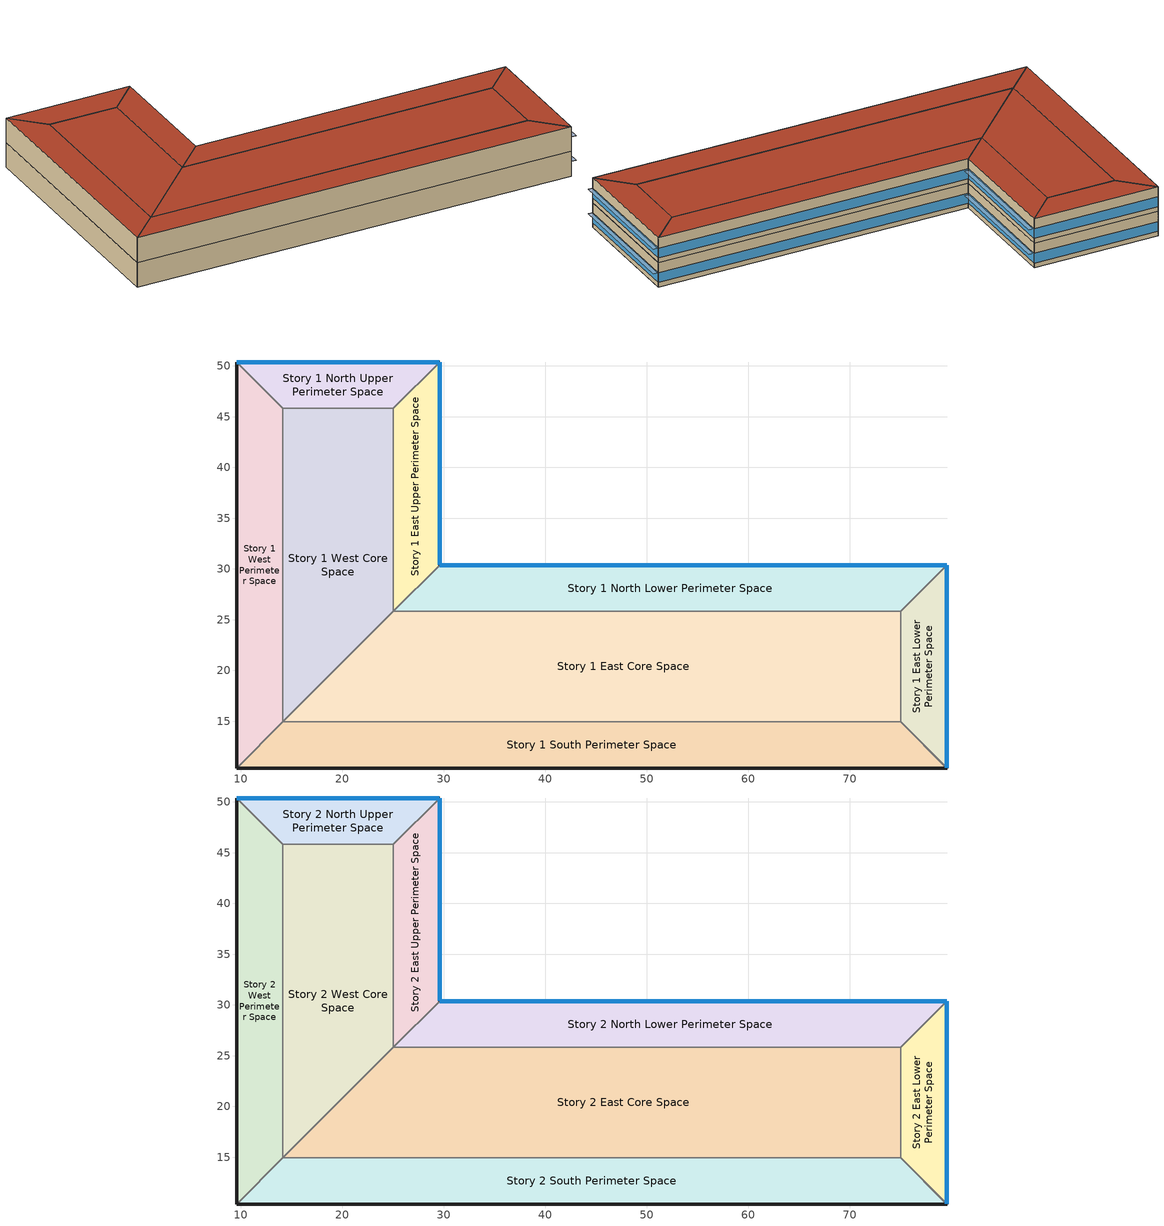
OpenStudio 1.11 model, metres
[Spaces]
Story 1 West Perimeter Space
 floor ground: 9.59,50.39 14.16,45.82 14.16,14.96 9.59,10.39 z0
 wall outside: 9.59,50.39 9.59,10.39 z0:4
 wall to Story 1 North Upper Perimeter Space: 14.16,45.82 9.59,50.39 z0:4
 wall to Story 1 West Core Space: 14.16,14.96 14.16,45.82 z0:4
 wall to Story 1 South Perimeter Space: 9.59,10.39 14.16,14.96 z0:4
Story 1 North Upper Perimeter Space
 floor ground: 29.59,50.39 25.02,45.82 14.16,45.82 9.59,50.39 z0
 wall outside: 29.59,50.39 9.59,50.39 z0:4
 wall to Story 1 East Upper Perimeter Space: 25.02,45.82 29.59,50.39 z0:4
 wall to Story 1 West Core Space: 14.16,45.82 25.02,45.82 z0:4
 window: 29.57,50.39 9.62,50.39 z0.76:2.36
Story 1 East Upper Perimeter Space
 floor ground: 29.59,50.39 29.59,30.39 25.02,25.82 25.02,45.82 z0
 wall outside: 29.59,30.39 29.59,50.39 z0:4
 wall to Story 1 North Lower Perimeter Space: 25.02,25.82 29.59,30.39 z0:4
 wall to Story 1 West Core Space: 25.02,45.82 25.02,25.82 z0:4
 window: 29.59,30.41 29.59,50.36 z0.76:2.36
Story 1 North Lower Perimeter Space
 floor ground: 79.59,30.39 75.02,25.82 25.02,25.82 29.59,30.39 z0
 wall outside: 79.59,30.39 29.59,30.39 z0:4
 wall to Story 1 East Lower Perimeter Space: 75.02,25.82 79.59,30.39 z0:4
 wall to Story 1 East Core Space: 25.02,25.82 75.02,25.82 z0:4
 window: 79.57,30.39 29.62,30.39 z0.76:2.36
Story 1 East Lower Perimeter Space
 floor ground: 79.59,30.39 79.59,10.39 75.02,14.96 75.02,25.82 z0
 wall outside: 79.59,10.39 79.59,30.39 z0:4
 wall to Story 1 South Perimeter Space: 75.02,14.96 79.59,10.39 z0:4
 wall to Story 1 East Core Space: 75.02,25.82 75.02,14.96 z0:4
 window: 79.59,10.41 79.59,30.36 z0.76:2.36
Story 1 South Perimeter Space
 floor ground: 75.02,14.96 79.59,10.39 9.59,10.39 14.16,14.96 z0
 wall outside: 9.59,10.39 79.59,10.39 z0:4
 wall to Story 1 East Core Space: 75.02,14.96 14.16,14.96 z0:4
Story 1 West Core Space
 floor ground: 25.02,45.82 25.02,25.82 14.16,14.96 14.16,45.82 z0
 wall to Story 1 East Core Space: 14.16,14.96 25.02,25.82 z0:4
Story 1 East Core Space
 floor ground: 75.02,25.82 75.02,14.96 14.16,14.96 25.02,25.82 z0
Story 2 West Perimeter Space
 floor to Story 1 West Perimeter Space: 9.59,50.39 14.16,45.82 14.16,14.96 9.59,10.39 z4
 wall outside: 9.59,50.39 9.59,10.39 z4:8
 wall to Story 2 North Upper Perimeter Space: 14.16,45.82 9.59,50.39 z4:8
 wall to Story 2 West Core Space: 14.16,14.96 14.16,45.82 z4:8
 wall to Story 2 South Perimeter Space: 9.59,10.39 14.16,14.96 z4:8
 roof outside: 9.59,10.39 14.16,14.96 14.16,45.82 9.59,50.39 z8
Story 2 North Upper Perimeter Space
 floor to Story 1 North Upper Perimeter Space: 29.59,50.39 25.02,45.82 14.16,45.82 9.59,50.39 z4
 wall outside: 29.59,50.39 9.59,50.39 z4:8
 wall to Story 2 East Upper Perimeter Space: 25.02,45.82 29.59,50.39 z4:8
 wall to Story 2 West Core Space: 14.16,45.82 25.02,45.82 z4:8
 window: 29.57,50.39 9.62,50.39 z4.76:6.36
 roof outside: 25.02,45.82 29.59,50.39 9.59,50.39 14.16,45.82 z8
Story 2 East Upper Perimeter Space
 floor to Story 1 East Upper Perimeter Space: 29.59,50.39 29.59,30.39 25.02,25.82 25.02,45.82 z4
 wall outside: 29.59,30.39 29.59,50.39 z4:8
 wall to Story 2 North Lower Perimeter Space: 25.02,25.82 29.59,30.39 z4:8
 wall to Story 2 West Core Space: 25.02,45.82 25.02,25.82 z4:8
 window: 29.59,30.41 29.59,50.36 z4.76:6.36
 roof outside: 25.02,25.82 29.59,30.39 29.59,50.39 25.02,45.82 z8
Story 2 North Lower Perimeter Space
 floor to Story 1 North Lower Perimeter Space: 79.59,30.39 75.02,25.82 25.02,25.82 29.59,30.39 z4
 wall outside: 79.59,30.39 29.59,30.39 z4:8
 wall to Story 2 East Lower Perimeter Space: 75.02,25.82 79.59,30.39 z4:8
 wall to Story 2 East Core Space: 25.02,25.82 75.02,25.82 z4:8
 window: 79.57,30.39 29.62,30.39 z4.76:6.36
 roof outside: 75.02,25.82 79.59,30.39 29.59,30.39 25.02,25.82 z8
Story 2 East Lower Perimeter Space
 floor to Story 1 East Lower Perimeter Space: 79.59,30.39 79.59,10.39 75.02,14.96 75.02,25.82 z4
 wall outside: 79.59,10.39 79.59,30.39 z4:8
 wall to Story 2 South Perimeter Space: 75.02,14.96 79.59,10.39 z4:8
 wall to Story 2 East Core Space: 75.02,25.82 75.02,14.96 z4:8
 window: 79.59,10.41 79.59,30.36 z4.76:6.36
 roof outside: 79.59,10.39 79.59,30.39 75.02,25.82 75.02,14.96 z8
Story 2 South Perimeter Space
 floor to Story 1 South Perimeter Space: 75.02,14.96 79.59,10.39 9.59,10.39 14.16,14.96 z4
 wall outside: 9.59,10.39 79.59,10.39 z4:8
 wall to Story 2 East Core Space: 75.02,14.96 14.16,14.96 z4:8
 roof outside: 79.59,10.39 75.02,14.96 14.16,14.96 9.59,10.39 z8
Story 2 West Core Space
 floor to Story 1 West Core Space: 25.02,45.82 25.02,25.82 14.16,14.96 14.16,45.82 z4
 wall to Story 2 East Core Space: 14.16,14.96 25.02,25.82 z4:8
 roof outside: 14.16,14.96 25.02,25.82 25.02,45.82 14.16,45.82 z8
Story 2 East Core Space
 floor to Story 1 East Core Space: 75.02,25.82 75.02,14.96 14.16,14.96 25.02,25.82 z4
 roof outside: 75.02,14.96 75.02,25.82 25.02,25.82 14.16,14.96 z8
shading: 30.39,30.41 30.39,50.36 29.59,50.36 29.59,30.41 z2.36; 30.39,30.41 30.39,50.36 29.59,50.36 29.59,30.41 z6.36; 80.39,10.41 80.39,30.36 79.59,30.36 79.59,10.41 z6.36; 80.39,10.41 80.39,30.36 79.59,30.36 79.59,10.41 z2.36
[Building]
EID&KIAROSTAMI: Space Type=189.1-2009 - Retail - Retail - CZ4-8; Default Construction Set=PROJECT - 189.1-2009 - CZ5 - Retail
[Site]
MILAN: Latitude {deg}=45.62; Longitude {deg}=8.73; Time Zone {hr}=1; Elevation {m}=211
[ClimateZones]
Climate Zone Institution Name 1=ASHRAE; Climate Zone Document Name 1=ANSI/ASHRAE Standard 169; Climate Zone Document Year 1=2006; Climate Zone Institution Name 2=CEC; Climate Zone Document Name 2=California Climate Zone Descriptions; Climate Zone Document Year 2=1995
[SizingPeriod:DesignDay] Sky Clearness=0; Rain Indicator=0; Snow Indicator=0; Day of Month=21; Daylight Saving Time Indicator=0; Dry-Bulb Temperature Range Modifier Type=DefaultMultipliers
Name | Maximum Dry-Bulb Temperature {C} | Daily Dry-Bulb Temperature Range {deltaC} | Humidity Indicating Conditions at Maximum Dry-Bulb | Barometric Pressure {Pa} | Wind Speed {m/s} | Wind Direction {deg} | Month | Day Type | Humidity Indicating Type | Solar Model Indicator | ASHRAE Taub | ASHRAE Taud
Milano-Linate Ann Clg .4% Condns DB=>MWB | 33 | 10.2 | 24.1 | 100094 | 2.3 | 220 | 7 | SummerDesignDay | Wetbulb | ASHRAETau | 0.515 | 1.818
Milano-Linate Ann Htg Wind 99.6% Condns WS=>MCDB | 8.8 | 0 | 8.8 | 100094 | 10.3 | 240 | 1 | WinterDesignDay | Wetbulb | ASHRAEClearSky
Milano-Linate Ann Clg .4% Condns DP=>MDB | 28.5 | 10.2 | 23.5 | 100094 | 2.3 | 220 | 7 | SummerDesignDay | Dewpoint | ASHRAETau | 0.515 | 1.818
Milano-Linate Ann Hum_n 99.6% Condns DP=>MCDB | 2.3 | 0 | -11.5 | 100094 | 0.4 | 240 | 1 | WinterDesignDay | Dewpoint | ASHRAEClearSky
Milano-Linate Ann Clg .4% Condns WB=>MDB | 31 | 10.2 | 25.2 | 100094 | 2.3 | 220 | 7 | SummerDesignDay | Wetbulb | ASHRAETau | 0.515 | 1.818
Milano-Linate Ann Clg .4% Condns Enth=>MDB | 31 | 10.2 | 77500 | 100094 | 2.3 | 220 | 7 | SummerDesignDay | Enthalpy | ASHRAETau | 0.515 | 1.818
Milano-Linate Ann Htg 99.6% Condns DB | -5.1 | 0 | -5.1 | 100094 | 0.4 | 240 | 1 | WinterDesignDay | Wetbulb | ASHRAEClearSky
Firenze-Peretola Ann Clg .4% Condns Enth=>MDB | 31.7 | 11.7 | 74400 | 100869 | 3.8 | 270 | 7 | SummerDesignDay | Enthalpy | ASHRAETau | 0.486 | 1.92
Firenze-Peretola Ann Clg .4% Condns DB=>MWB | 35.1 | 11.7 | 23 | 100869 | 3.8 | 270 | 7 | SummerDesignDay | Wetbulb | ASHRAETau | 0.486 | 1.92
Firenze-Peretola Ann Clg .4% Condns DP=>MDB | 27.1 | 11.7 | 22.8 | 100869 | 3.8 | 270 | 7 | SummerDesignDay | Dewpoint | ASHRAETau | 0.486 | 1.92
Firenze-Peretola Ann Clg .4% Condns WB=>MDB | 31.8 | 11.7 | 24.6 | 100869 | 3.8 | 270 | 7 | SummerDesignDay | Wetbulb | ASHRAETau | 0.486 | 1.92
Firenze-Peretola Ann Htg Wind 99.6% Condns WS=>MCDB | 3.7 | 0 | 3.7 | 100869 | 10.9 | 80 | 1 | WinterDesignDay | Wetbulb | ASHRAEClearSky
Firenze-Peretola Ann Htg 99.6% Condns DB | -3.1 | 0 | -3.1 | 100869 | 0.7 | 80 | 1 | WinterDesignDay | Wetbulb | ASHRAEClearSky
Firenze-Peretola Ann Hum_n 99.6% Condns DP=>MCDB | 2.6 | 0 | -11 | 100869 | 0.7 | 80 | 1 | WinterDesignDay | Dewpoint | ASHRAEClearSky
Palermo-Boccadifalco Ann Htg Wind 99.6% Condns WS=>MCDB | 11.4 | 0 | 11.4 | 99927 | 18.9 | 340 | 2 | WinterDesignDay | Wetbulb | ASHRAEClearSky
Palermo-Boccadifalco Ann Clg .4% Condns DP=>MDB | 27.9 | 6 | 26.1 | 99927 | 3.6 | 330 | 8 | SummerDesignDay | Dewpoint | ASHRAETau | 0.469 | 1.998
Palermo-Boccadifalco Ann Clg .4% Condns DB=>MWB | 31 | 6 | 24 | 99927 | 3.6 | 330 | 8 | SummerDesignDay | Wetbulb | ASHRAETau | 0.469 | 1.998
Palermo-Boccadifalco Ann Clg .4% Condns WB=>MDB | 28.9 | 6 | 26.7 | 99927 | 3.6 | 330 | 8 | SummerDesignDay | Wetbulb | ASHRAETau | 0.469 | 1.998
Palermo-Boccadifalco Ann Clg .4% Condns Enth=>MDB | 29 | 6 | 85400 | 99927 | 3.6 | 330 | 8 | SummerDesignDay | Enthalpy | ASHRAETau | 0.469 | 1.998
Palermo-Boccadifalco Ann Hum_n 99.6% Condns DP=>MCDB | 7.2 | 0 | -1.8 | 99927 | 5.9 | 340 | 2 | WinterDesignDay | Dewpoint | ASHRAEClearSky
Palermo-Boccadifalco Ann Htg 99.6% Condns DB | 5.2 | 0 | 5.2 | 99927 | 5.9 | 340 | 2 | WinterDesignDay | Wetbulb | ASHRAEClearSky
[DefaultConstructionSet]
PROJECT - 189.1-2009 - CZ5 - Retail: Default Exterior Surface Constructions=Default Surface Constructions 25; Default Interior Surface Constructions=Default Surface Constructions 26; Default Ground Contact Surface Constructions=Default Surface Constructions 27; Default Exterior SubSurface Constructions=Default Sub Surface Constructions 17; Default Interior SubSurface Constructions=Default Sub Surface Constructions 18; Interior Partition Construction=Interior Partition
[DefaultSurfaceConstructions]
Name | Floor Construction | Wall Construction | Roof Ceiling Construction
Default Surface Constructions 25 | ExtSlab 4in ClimateZone 1-8 | PROJECT- ASHRAE 189.1-2009 ExtWall Mass ClimateZone | ASHRAE 189.1-2009 ExtRoof IEAD ClimateZone 2-5
Default Surface Constructions 26 | Interior Floor | Interior Wall | Interior Ceiling
Default Surface Constructions 27 | ExtSlab 4in ClimateZone 1-8 | ExtSlab 4in ClimateZone 1-8 | ExtSlab 4in ClimateZone 1-8
[Construction]
Interior Floor: F16 Acoustic tile, F05 Ceiling air space resistance, M11 100mm lightweight concrete
Interior Wall: G01a 19mm gypsum board, F04 Wall air space resistance, G01a 19mm gypsum board
Interior Ceiling: M11 100mm lightweight concrete, F05 Ceiling air space resistance, F16 Acoustic tile
Exterior Door: F08 Metal surface, I01 25mm insulation board
Interior Window: Clear 3mm
Interior Door; Interior Partition: G05 25mm wood
ASHRAE 189.1-2009 ExtRoof IEAD ClimateZone 2-5: Roof Membrane, Roof Insulation [21], Metal Decking
ASHRAE 189.1-2009 ExtWindow ClimateZone 4-5: Theoretical Glass [207]
ExtSlab 4in ClimateZone 1-8: MAT-CC05 4 HW CONCRETE
PROJECT- ASHRAE 189.1-2009 ExtWall Mass ClimateZone: 1IN Stucco, 8IN Concrete HW, Wall Insulation [40], 1/2IN Gypsum
[Material] Thermal Absorptance=0.9
Name | Roughness | Thickness {m} | Conductivity {W/m-K} | Density {kg/m3} | Specific Heat {J/kg-K} | Solar Absorptance | Visible Absorptance
MAT-CC05 4 HW CONCRETE | Rough | 0.1016 | 1.311 | 2240 | 836.8 | 0.85 | 0.85
1IN Stucco | Smooth | 0.0253 | 0.6918 | 1858 | 837 | 0.92 | 0.92
8IN Concrete HW | MediumRough | 0.2033 | 1.7296 | 2243 | 837 | 0.65 | 0.65
1/2IN Gypsum | Smooth | 0.0127 | 0.16 | 784.9 | 830 | 0.4 | 0.4
Roof Membrane | VeryRough | 0.0095 | 0.16 | 1121.29 | 1460 | 0.7 | 0.7
Metal Decking | MediumSmooth | 0.0015 | 45.006 | 7680 | 418.4 | 0.6 | 0.6
F16 Acoustic tile | MediumSmooth | 0.0191 | 0.06 | 368 | 590 | 0.3 | 0.3
M11 100mm lightweight concrete | MediumRough | 0.1016 | 0.53 | 1280 | 840 | 0.5 | 0.5
G01a 19mm gypsum board | MediumSmooth | 0.019 | 0.16 | 800 | 1090 | 0.4 | 0.4
F08 Metal surface | Smooth | 0.0008 | 45.28 | 7824 | 500 | 0.7 | 0.7
I01 25mm insulation board | MediumRough | 0.0254 | 0.03 | 43 | 1210 | 0.6 | 0.6
G05 25mm wood | MediumSmooth | 0.0254 | 0.15 | 608 | 1630 | 0.5 | 0.5
Roof Insulation [21] | MediumRough | 0.2105 | 0.049 | 265 | 836.8 | 0.7 | 0.7
Wall Insulation [40] | MediumRough | 0.0794 | 0.0432 | 91 | 837 | 0.5 | 0.5
[Material:AirGap]
Name | Thermal Resistance {m2-K/W}
F05 Ceiling air space resistance | 0.18
F04 Wall air space resistance | 0.15
[DefaultSubSurfaceConstructions]
Name | Fixed Window Construction | Operable Window Construction | Door Construction | Tubular Daylight Dome Construction | Tubular Daylight Diffuser Construction
Default Sub Surface Constructions 17 | ASHRAE 189.1-2009 ExtWindow ClimateZone 4-5 | ASHRAE 189.1-2009 ExtWindow ClimateZone 4-5 | Exterior Door | Interior Window | Interior Window
Default Sub Surface Constructions 18 | Interior Window | Interior Window | Interior Door
[WindowMaterial:Glazing] Optical Data Type=SpectralAverage; Thickness {m}=0.003; Back Side Solar Reflectance at Normal Incidence=0; Back Side Visible Reflectance at Normal Incidence=0; Infrared Transmittance at Normal Incidence=0; Dirt Correction Factor for Solar and Visible Transmittance=1; Solar Diffusing=No
Name | Solar Transmittance at Normal Incidence | Front Side Solar Reflectance at Normal Incidence | Visible Transmittance at Normal Incidence | Front Side Visible Reflectance at Normal Incidence | Front Side Infrared Hemispherical Emissivity | Back Side Infrared Hemispherical Emissivity | Conductivity {W/m-K}
Clear 3mm | 0.837 | 0.075 | 0.898 | 0.081 | 0.84 | 0.84 | 0.9
Theoretical Glass [207] | 0.3311 | 0.6189 | 0.44 | 0.51 | 0.9 | 0.9 | 0.0133
[SpaceType] Standards Building Type=Retail
Name | Default Schedule Set | Design Specification Outdoor Air Object | Standards Space Type
189.1-2009 - Retail - Entry - CZ4-8 | 189.1-2009 - Retail - Entry - CZ4-8 Schedule Set | 189.1-2009 - Retail - Entry - CZ4-8 Ventilation | Entry
189.1-2009 - Retail - Point_of_Sale - CZ4-8 | 189.1-2009 - Retail - Point_of_Sale - CZ4-8 Schedule Set | 189.1-2009 - Office - BreakRoom - CZ1-3 Ventilation | Point_of_Sale
189.1-2009 - Retail - Retail - CZ4-8 | 189.1-2009 - Retail - Retail - CZ4-8 Schedule Set | 189.1-2009 - Office - BreakRoom - CZ1-3 Ventilation | Retail
[DefaultScheduleSet] Number of People Schedule=Retail Bldg Occ; People Activity Level Schedule=Retail Activity; Lighting Schedule=Retail Bldg Light; Infiltration Schedule=Retail Infil Half On
Name | Electric Equipment Schedule
189.1-2009 - Retail - Entry - CZ4-8 Schedule Set
189.1-2009 - Retail - Point_of_Sale - CZ4-8 Schedule Set; 189.1-2009 - Retail - Retail - CZ4-8 Schedule Set | Retail Bldg Equip
[Lights:Definition] Design Level Calculation Method=Watts/Area; Watts per Space Floor Area {W/m2}=16.4688
189.1-2009 - Retail - Entry - CZ4-8 Lights Definition; 189.1-2009 - Retail - Point_of_Sale - CZ4-8 Lights Definition; 189.1-2009 - Retail - Retail - CZ4-8 Lights Definition
[Lights]
Name | Lights Definition | Space or SpaceType
189.1-2009 - Retail - Entry - CZ4-8 Lights | 189.1-2009 - Retail - Entry - CZ4-8 Lights Definition | 189.1-2009 - Retail - Entry - CZ4-8
189.1-2009 - Retail - Point_of_Sale - CZ4-8 Lights | 189.1-2009 - Retail - Point_of_Sale - CZ4-8 Lights Definition | 189.1-2009 - Retail - Point_of_Sale - CZ4-8
189.1-2009 - Retail - Retail - CZ4-8 Lights | 189.1-2009 - Retail - Retail - CZ4-8 Lights Definition | 189.1-2009 - Retail - Retail - CZ4-8
[DesignSpecification:OutdoorAir] Outdoor Air Method=Sum
Name | Outdoor Air Flow per Person {m3/s-person} | Outdoor Air Flow per Floor Area {m3/s-m2}
189.1-2009 - Office - BreakRoom - CZ1-3 Ventilation | 0.00707921
189.1-2009 - Retail - Entry - CZ4-8 Ventilation |  | 0.001524
[People:Definition] Number of People Calculation Method=People/Area; People per Space Floor Area {person/m2}=0.161459; Fraction Radiant=0.3
189.1-2009 - Retail - Entry - CZ4-8 People Definition; 189.1-2009 - Retail - Point_of_Sale - CZ4-8 People Definition; 189.1-2009 - Retail - Retail - CZ4-8 People Definition
[People]
Name | People Definition | Space or SpaceType
189.1-2009 - Retail - Entry - CZ4-8 People | 189.1-2009 - Retail - Entry - CZ4-8 People Definition | 189.1-2009 - Retail - Entry - CZ4-8
189.1-2009 - Retail - Point_of_Sale - CZ4-8 People | 189.1-2009 - Retail - Point_of_Sale - CZ4-8 People Definition | 189.1-2009 - Retail - Point_of_Sale - CZ4-8
189.1-2009 - Retail - Retail - CZ4-8 People | 189.1-2009 - Retail - Retail - CZ4-8 People Definition | 189.1-2009 - Retail - Retail - CZ4-8
[SpaceInfiltration:DesignFlowRate] Design Flow Rate Calculation Method=Flow/ExteriorArea; Flow per Exterior Surface Area {m3/s-m2}=0.000226568
Name | Space or SpaceType
189.1-2009 - Retail - Entry - CZ4-8 Infiltration | 189.1-2009 - Retail - Entry - CZ4-8
189.1-2009 - Retail - Point_of_Sale - CZ4-8 Infiltration | 189.1-2009 - Retail - Point_of_Sale - CZ4-8
189.1-2009 - Retail - Retail - CZ4-8 Infiltration | 189.1-2009 - Retail - Retail - CZ4-8
[ElectricEquipment:Definition] Design Level Calculation Method=Watts/Area
Name | Watts per Space Floor Area {W/m2}
189.1-2009 - Retail - Point_of_Sale - CZ4-8 Electric Equipment Definition | 15.6077
189.1-2009 - Retail - Retail - CZ4-8 Electric Equipment Definition | 2.36806
[ElectricEquipment]
Name | Electric Equipment Definition | Space or SpaceType
189.1-2009 - Retail - Point_of_Sale - CZ4-8 Electric Equipment | 189.1-2009 - Retail - Point_of_Sale - CZ4-8 Electric Equipment Definition | 189.1-2009 - Retail - Point_of_Sale - CZ4-8
189.1-2009 - Retail - Retail - CZ4-8 Electric Equipment | 189.1-2009 - Retail - Retail - CZ4-8 Electric Equipment Definition | 189.1-2009 - Retail - Retail - CZ4-8
[ThermostatSetpoint:DualSetpoint] Heating Setpoint Temperature Schedule=Retail HtgSetp; Cooling Setpoint Temperature Schedule=Retail ClgSetp
Thermal Zone 1 Thermostat 1; Thermal Zone 2 Thermostat; Thermal Zone 3 Thermostat; Thermal Zone 4 Thermostat 1; Thermal Zone 5 Thermostat 1
[BuildingStory] Nominal Floor to Floor Height {m}=4
Name | Nominal Z Coordinate {m}
Story 1 | 0
Story 2 | 4
[Space] Default Construction Set=PROJECT - 189.1-2009 - CZ5 - Retail
Name | Space Type | Building Story | Thermal Zone
Story 1 West Perimeter Space; Story 1 North Upper Perimeter Space; Story 1 North Lower Perimeter Space; Story 1 East Lower Perimeter Space; Story 1 South Perimeter Space | 189.1-2009 - Retail - Retail - CZ4-8 | Story 1 | Thermal Zone 3
Story 1 East Upper Perimeter Space | 189.1-2009 - Retail - Entry - CZ4-8 | Story 1 | Thermal Zone 2
Story 1 West Core Space; Story 1 East Core Space | 189.1-2009 - Retail - Point_of_Sale - CZ4-8 | Story 1 | Thermal Zone 1
Story 2 West Perimeter Space; Story 2 North Upper Perimeter Space; Story 2 East Upper Perimeter Space; Story 2 North Lower Perimeter Space; Story 2 East Lower Perimeter Space; Story 2 South Perimeter Space | 189.1-2009 - Retail - Retail - CZ4-8 | Story 2 | Thermal Zone 5
Story 2 West Core Space; Story 2 East Core Space | 189.1-2009 - Retail - Point_of_Sale - CZ4-8 | Story 2 | Thermal Zone 4
[ThermalZone] Use Ideal Air Loads=Yes
Name | Thermostat
Thermal Zone 1 | Thermal Zone 1 Thermostat 1
Thermal Zone 2 | Thermal Zone 2 Thermostat
Thermal Zone 3 | Thermal Zone 3 Thermostat
Thermal Zone 4 | Thermal Zone 4 Thermostat 1
Thermal Zone 5 | Thermal Zone 5 Thermostat 1
[Sizing:Zone] Zone Cooling Design Supply Air Temperature Input Method=SupplyAirTemperature; Zone Cooling Design Supply Air Temperature {C}=14; Zone Cooling Design Supply Air Temperature Difference {deltaC}=11.11; Zone Heating Design Supply Air Temperature Input Method=SupplyAirTemperature; Zone Heating Design Supply Air Temperature {C}=40; Zone Heating Design Supply Air Temperature Difference {deltaC}=11.11; Zone Cooling Design Supply Air Humidity Ratio {kg-H2O/kg-air}=0.0085; Zone Heating Design Supply Air Humidity Ratio {kg-H2O/kg-air}=0.008; Cooling Design Air Flow Method=DesignDay; Heating Design Air Flow Method=DesignDay; Account for Dedicated Outdoor Air System=No; Dedicated Outdoor Air System Control Strategy=NeutralSupplyAir; Dedicated Outdoor Air Low Setpoint Temperature for Design {C}=autosize; Dedicated Outdoor Air High Setpoint Temperature for Design {C}=autosize
Thermal Zone 1; Thermal Zone 2; Thermal Zone 3; Thermal Zone 4; Thermal Zone 5
[Schedule:Ruleset]
Name | Default Day Schedule | Summer Design Day Schedule | Winter Design Day Schedule
Retail Bldg Light | Retail Bldg Light Default Schedule | Retail Bldg Light Summer Design Day | Retail Bldg Light Winter Design Day
Retail Bldg Occ | Retail Bldg Occ Default Schedule | Retail Bldg Occ Summer Design Day | Retail Bldg Occ Winter Design Day
Retail Activity | Retail Activity Default Schedule | Retail Activity Summer Design Day | Retail Activity Winter Design Day
Retail Infil Half On | Retail Infil Half On Default Schedule | Retail Infil Half On Summer Design Day | Retail Infil Half On Winter Design Day
Retail Bldg Equip | Retail Bldg Equip Default Schedule | Retail Bldg Equip Summer Design Day | Retail Bldg Equip Winter Design Day
Retail HtgSetp | Retail HtgSetp Default Schedule | Retail HtgSetp Summer Design Day | Retail HtgSetp Winter Design Day
Retail ClgSetp | Retail ClgSetp Default Schedule | Retail ClgSetp Summer Design Day | Retail ClgSetp Winter Design Day
[Schedule:Day]
Retail Bldg Light Default Schedule: 7, 0, 0.05, 8, 0, 0.2, 9, 0, 0.5, 18, 0, 0.9, 20, 0, 0.6, 21, 0, 0.5, 22, 0, 0.2, 24, 0, 0.05
Retail Bldg Light Summer Design Day; Retail Bldg Occ Summer Design Day; Retail Bldg Occ Winter Design Day; Retail Infil Half On Winter Design Day; Retail Bldg Equip Summer Design Day: 24, 0, 1
Retail Bldg Light Winter Design Day; Retail Bldg Equip Winter Design Day: 24, 0, 0
Retail Bldg Light Rule 1 Day Schedule: 8, 0, 0.05, 10, 0, 0.1, 12, 0, 0.4, 17, 0, 0.6, 18, 0, 0.4, 19, 0, 0.2, 24, 0, 0.05
Retail Bldg Light Rule 2 Day Schedule: 7, 0, 0.05, 8, 0, 0.1, 9, 0, 0.3, 10, 0, 0.6, 18, 0, 0.9, 19, 0, 0.5, 21, 0, 0.3, 22, 0, 0.1, 24, 0, 0.05
Retail Bldg Occ Default Schedule: 7, 0, 0, 8, 0, 0.1, 9, 0, 0.2, 11, 0, 0.5, 15, 0, 0.7, 16, 0, 0.8, 17, 0, 0.7, 19, 0, 0.5, 21, 0, 0.3, 24, 0, 0
Retail Bldg Occ Rule 1 Day Schedule: 9, 0, 0, 10, 0, 0.1, 12, 0, 0.2, 17, 0, 0.4, 18, 0, 0.2, 19, 0, 0.1, 24, 0, 0
Retail Bldg Occ Rule 2 Day Schedule: 7, 0, 0, 8, 0, 0.1, 9, 0, 0.2, 10, 0, 0.5, 11, 0, 0.6, 17, 0, 0.8, 18, 0, 0.6, 21, 0, 0.2, 22, 0, 0.1, 24, 0, 0
Retail Activity Default Schedule; Retail Activity Summer Design Day; Retail Activity Winter Design Day: 24, 0, 120
Retail Infil Half On Default Schedule; Retail Infil Half On Summer Design Day: 6, 0, 1, 21, 0, 0.5, 24, 0, 1
Retail Infil Half On Rule 1 Day Schedule: 8, 0, 1, 17, 0, 0.5, 24, 0, 1
Retail Infil Half On Rule 2 Day Schedule: 6, 0, 1, 22, 0, 0.5, 24, 0, 1
Retail Bldg Equip Default Schedule: 7, 0, 0.2, 8, 0, 0.4, 9, 0, 0.7, 18, 0, 0.9, 20, 0, 0.8, 21, 0, 0.7, 22, 0, 0.4, 24, 0, 0.2
Retail Bldg Equip Rule 1 Day Schedule: 8, 0, 0.15, 10, 0, 0.3, 12, 0, 0.6, 17, 0, 0.8, 18, 0, 0.6, 19, 0, 0.4, 24, 0, 0.15
Retail Bldg Equip Rule 2 Day Schedule: 7, 0, 0.15, 8, 0, 0.3, 9, 0, 0.5, 10, 0, 0.8, 18, 0, 0.9, 19, 0, 0.7, 21, 0, 0.5, 22, 0, 0.3, 24, 0, 0.15
Retail HtgSetp Default Schedule: 6, 0, 15.6, 21, 0, 21, 24, 0, 15.6
Retail HtgSetp Summer Design Day: 24, 0, 15.6
Retail HtgSetp Winter Design Day: 24, 0, 21
Retail HtgSetp Rule 1 Day Schedule: 8, 0, 15.6, 19, 0, 21, 24, 0, 15.6
Retail HtgSetp Rule 2 Day Schedule: 6, 0, 15.6, 22, 0, 21, 24, 0, 15.6
Retail ClgSetp Default Schedule; Retail ClgSetp Summer Design Day: 6, 0, 30, 21, 0, 24, 24, 0, 30
Retail ClgSetp Winter Design Day: 24, 0, 30
Retail ClgSetp Rule 1 Day Schedule: 8, 0, 30, 19, 0, 24, 24, 0, 30
Retail ClgSetp Rule 2 Day Schedule: 6, 0, 30, 22, 0, 24, 24, 0, 30
[Schedule:Rule] Apply Monday=No; Apply Tuesday=No; Apply Wednesday=No; Apply Thursday=No; Apply Friday=No; Date Specification Type=DateRange; Start Month=1; Start Day=1; End Month=12; End Day=31
Name | Schedule Ruleset | Rule Order | Day Schedule | Apply Sunday | Apply Saturday
Retail Bldg Light Rule 1 | Retail Bldg Light | 0 | Retail Bldg Light Rule 1 Day Schedule | Yes | No
Retail Bldg Light Rule 2 | Retail Bldg Light | 1 | Retail Bldg Light Rule 2 Day Schedule | No | Yes
Retail Bldg Occ Rule 1 | Retail Bldg Occ | 0 | Retail Bldg Occ Rule 1 Day Schedule | Yes | No
Retail Bldg Occ Rule 2 | Retail Bldg Occ | 1 | Retail Bldg Occ Rule 2 Day Schedule | No | Yes
Retail Infil Half On Rule 1 | Retail Infil Half On | 0 | Retail Infil Half On Rule 1 Day Schedule | Yes | No
Retail Infil Half On Rule 2 | Retail Infil Half On | 1 | Retail Infil Half On Rule 2 Day Schedule | No | Yes
Retail Bldg Equip Rule 1 | Retail Bldg Equip | 0 | Retail Bldg Equip Rule 1 Day Schedule | Yes | No
Retail Bldg Equip Rule 2 | Retail Bldg Equip | 1 | Retail Bldg Equip Rule 2 Day Schedule | No | Yes
Retail HtgSetp Rule 1 | Retail HtgSetp | 0 | Retail HtgSetp Rule 1 Day Schedule | Yes | No
Retail HtgSetp Rule 2 | Retail HtgSetp | 1 | Retail HtgSetp Rule 2 Day Schedule | No | Yes
Retail ClgSetp Rule 1 | Retail ClgSetp | 0 | Retail ClgSetp Rule 1 Day Schedule | Yes | No
Retail ClgSetp Rule 2 | Retail ClgSetp | 1 | Retail ClgSetp Rule 2 Day Schedule | No | Yes
